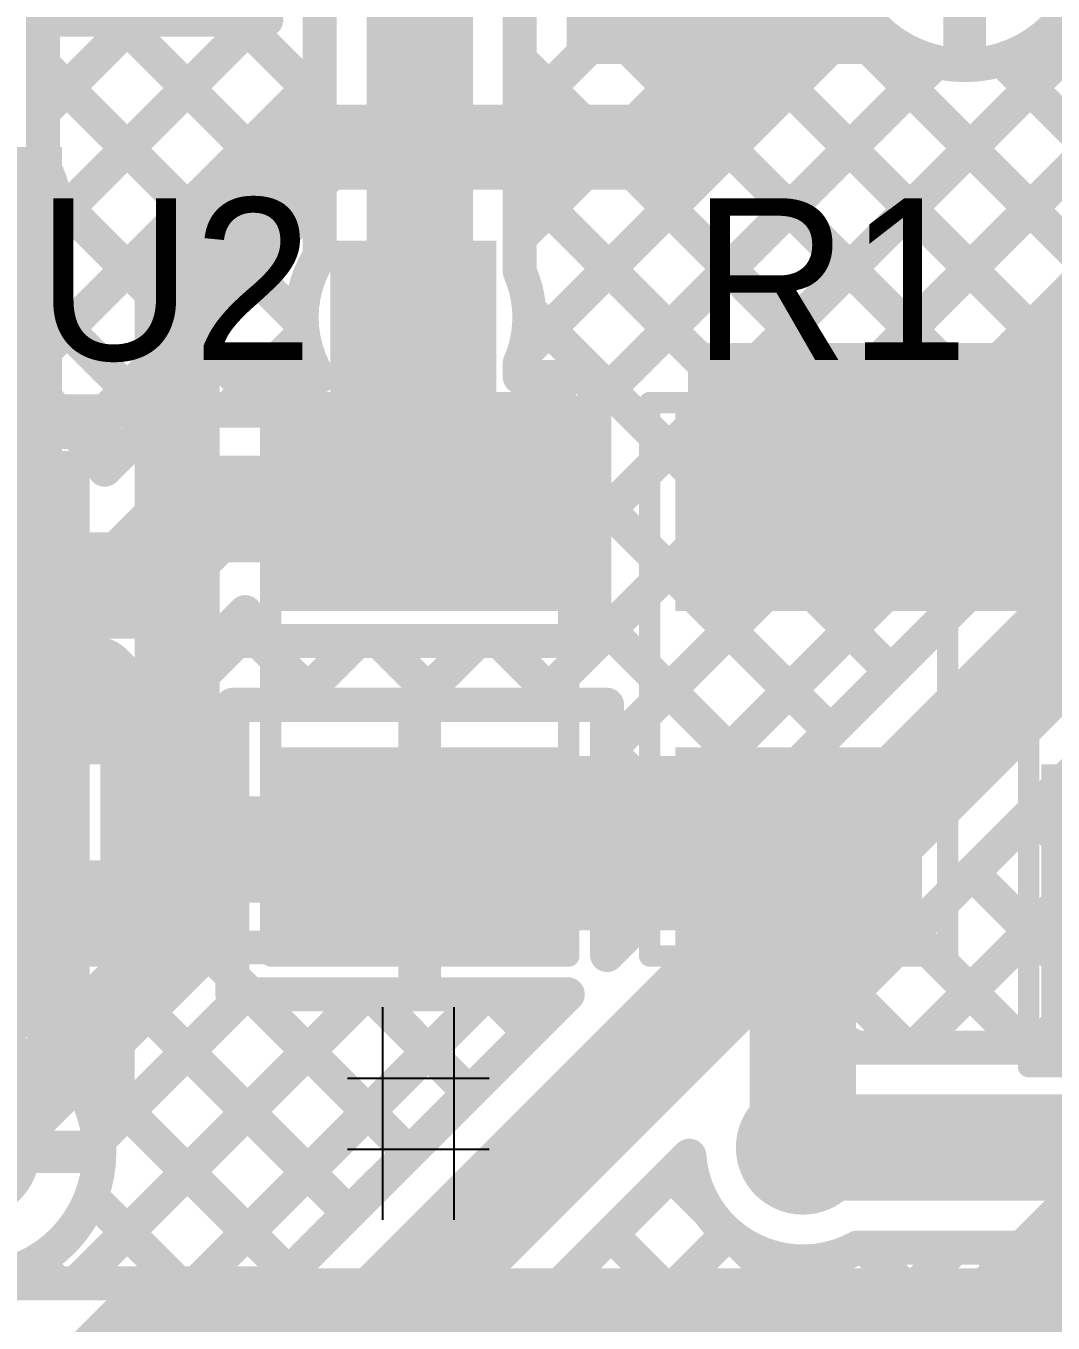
# Model space of a CAD drawing. Header units: millimetres. Extents: x 9.08 to 12.48, y 2.73 to 6.
# Drawn here: x 11.4455 to 11.6868, y 3.2738 to 3.5785 of the extents above; entities that cross this region are included whole.
import ezdxf

# ---------------------------------------------------------------- set-up
doc = ezdxf.new("R2010")
doc.units = ezdxf.units.MM
doc.header["$MEASUREMENT"] = 0
for name, color, linetype in [('BottomLayer', 5, 'Continuous'), ('BottomOverlay', 54, 'Continuous'), ('BottomPaste', 16, 'Continuous'), ('BottomSolder', 6, 'Continuous'), ('MultiLayer', 9, 'Continuous'), ('TopLayer', 1, 'Continuous'), ('TopOverlay', 2, 'Continuous'), ('TopPaste', 8, 'Continuous'), ('TopSolder', 216, 'Continuous'), ('ViaHoleLayer', 16, 'Continuous')]:
    doc.layers.add(name, color=color, linetype=linetype)

# ---------------------------------------------------------------- blocks, each defined once
blk = doc.blocks.new('SOT23_5_44')
at = {"layer": 'TopLayer'}
for points in [[(-0.07323, 0.0252), (-0.02913, 0.0252), (-0.07323, 0.04961), (-0.02913, 0.04961)], [(0.02913, 0.0252), (0.07323, 0.0252), (0.02913, 0.04961), (0.07323, 0.04961)], [(-0.07323, -0.0122), (-0.02913, -0.0122), (-0.07323, 0.0122), (-0.02913, 0.0122)], [(-0.07323, -0.04961), (-0.02913, -0.04961), (-0.07323, -0.0252), (-0.02913, -0.0252)], [(0.02913, -0.04961), (0.07323, -0.04961), (0.02913, -0.0252), (0.07323, -0.0252)]]:
    blk.add_solid(points, dxfattribs=at)
at = {"layer": 'TopOverlay'}
for points, const_width in [([(-0.04976, 0.063, 1), (-0.05824, 0.063, 1)], 0.01), ([(-0.06074, 0.063, 1), (-0.05574, 0.063, 1)], 0.005), ([(-0.05226, 0.063, 1), (-0.04726, 0.063, 1)], 0.005), ([(-0.02997, 0.063, 1), (-0.02603, 0.063, 1)], 0.00394), ([(0.02103, 0.063, 1), (0.02497, 0.063, 1)], 0.00394), ([(-0.02997, -0.063, 1), (-0.02603, -0.063, 1)], 0.00394), ([(0.02103, -0.063, 1), (0.02497, -0.063, 1)], 0.00394)]:
    blk.add_lwpolyline(points, format="xyb", close=True, dxfattribs=dict(at, const_width=const_width))
at = {"layer": 'TopOverlay', "const_width": 0.00787}
for points in [[(-0.028, 0.063), (0.023, 0.063)], [(-0.028, -0.063), (0.023, -0.063)]]:
    blk.add_lwpolyline(points, dxfattribs=at)
at = {"layer": 'TopPaste'}
for points in [[(-0.07323, 0.0252), (-0.02913, 0.0252), (-0.07323, 0.04961), (-0.02913, 0.04961)], [(0.02913, 0.0252), (0.07323, 0.0252), (0.02913, 0.04961), (0.07323, 0.04961)], [(-0.07323, -0.0122), (-0.02913, -0.0122), (-0.07323, 0.0122), (-0.02913, 0.0122)], [(-0.07323, -0.04961), (-0.02913, -0.04961), (-0.07323, -0.0252), (-0.02913, -0.0252)], [(0.02913, -0.04961), (0.07323, -0.04961), (0.02913, -0.0252), (0.07323, -0.0252)]]:
    blk.add_solid(points, dxfattribs=at)
at = {"layer": 'TopSolder'}
for points in [[(-0.07723, 0.0212), (-0.02513, 0.0212), (-0.07723, 0.05361), (-0.02513, 0.05361)], [(0.02513, 0.0212), (0.07723, 0.0212), (0.02513, 0.05361), (0.07723, 0.05361)], [(-0.07723, -0.0162), (-0.02513, -0.0162), (-0.07723, 0.0162), (-0.02513, 0.0162)], [(-0.07723, -0.05361), (-0.02513, -0.05361), (-0.07723, -0.0212), (-0.02513, -0.0212)], [(0.02513, -0.05361), (0.07723, -0.05361), (0.02513, -0.0212), (0.07723, -0.0212)]]:
    blk.add_solid(points, dxfattribs=at)
blk = doc.blocks.new('SOT23_5_61')
at = {"layer": 'TopLayer'}
for points in [[(-0.07323, 0.0252), (-0.02913, 0.0252), (-0.07323, 0.04961), (-0.02913, 0.04961)], [(0.02913, 0.0252), (0.07323, 0.0252), (0.02913, 0.04961), (0.07323, 0.04961)], [(-0.07323, -0.0122), (-0.02913, -0.0122), (-0.07323, 0.0122), (-0.02913, 0.0122)], [(-0.07323, -0.04961), (-0.02913, -0.04961), (-0.07323, -0.0252), (-0.02913, -0.0252)], [(0.02913, -0.04961), (0.07323, -0.04961), (0.02913, -0.0252), (0.07323, -0.0252)]]:
    blk.add_solid(points, dxfattribs=at)
at = {"layer": 'TopOverlay'}
for points, const_width in [([(-0.04976, 0.063, 1), (-0.05824, 0.063, 1)], 0.01), ([(-0.06074, 0.063, 1), (-0.05574, 0.063, 1)], 0.005), ([(-0.05226, 0.063, 1), (-0.04726, 0.063, 1)], 0.005), ([(-0.02997, 0.063, 1), (-0.02603, 0.063, 1)], 0.00394), ([(0.02103, 0.063, 1), (0.02497, 0.063, 1)], 0.00394), ([(-0.02997, -0.063, 1), (-0.02603, -0.063, 1)], 0.00394), ([(0.02103, -0.063, 1), (0.02497, -0.063, 1)], 0.00394)]:
    blk.add_lwpolyline(points, format="xyb", close=True, dxfattribs=dict(at, const_width=const_width))
at = {"layer": 'TopOverlay', "const_width": 0.00787}
for points in [[(-0.028, 0.063), (0.023, 0.063)], [(-0.028, -0.063), (0.023, -0.063)]]:
    blk.add_lwpolyline(points, dxfattribs=at)
at = {"layer": 'TopPaste'}
for points in [[(-0.07323, 0.0252), (-0.02913, 0.0252), (-0.07323, 0.04961), (-0.02913, 0.04961)], [(0.02913, 0.0252), (0.07323, 0.0252), (0.02913, 0.04961), (0.07323, 0.04961)], [(-0.07323, -0.0122), (-0.02913, -0.0122), (-0.07323, 0.0122), (-0.02913, 0.0122)], [(-0.07323, -0.04961), (-0.02913, -0.04961), (-0.07323, -0.0252), (-0.02913, -0.0252)], [(0.02913, -0.04961), (0.07323, -0.04961), (0.02913, -0.0252), (0.07323, -0.0252)]]:
    blk.add_solid(points, dxfattribs=at)
at = {"layer": 'TopSolder'}
for points in [[(-0.07723, 0.0212), (-0.02513, 0.0212), (-0.07723, 0.05361), (-0.02513, 0.05361)], [(0.02513, 0.0212), (0.07723, 0.0212), (0.02513, 0.05361), (0.07723, 0.05361)], [(-0.07723, -0.0162), (-0.02513, -0.0162), (-0.07723, 0.0162), (-0.02513, 0.0162)], [(-0.07723, -0.05361), (-0.02513, -0.05361), (-0.07723, -0.0212), (-0.02513, -0.0212)], [(0.02513, -0.05361), (0.07723, -0.05361), (0.02513, -0.0212), (0.07723, -0.0212)]]:
    blk.add_solid(points, dxfattribs=at)
blk = doc.blocks.new('C__1206_62')
at = {"layer": 'TopLayer'}
for points in [[(-0.08, -0.035), (-0.02, -0.035), (-0.08, 0.035), (-0.02, 0.035)], [(0.02, -0.035), (0.08, -0.035), (0.02, 0.035), (0.08, 0.035)]]:
    blk.add_solid(points, dxfattribs=at)
at = {"layer": 'TopOverlay', "const_width": 0.005}
for points in [[(-0.087, 0.042), (0.087, 0.042)], [(-0.087, 0.042), (-0.087, -0.042)], [(0.087, 0.042), (0.087, -0.042)], [(-0.087, -0.042), (0.087, -0.042)]]:
    blk.add_lwpolyline(points, dxfattribs=at)
at = {"layer": 'TopOverlay', "const_width": 0.0025}
for points in [[(-0.08825, 0.042, 1), (-0.08575, 0.042, 1)], [(-0.08825, 0.042, 1), (-0.08575, 0.042, 1)], [(0.08575, 0.042, 1), (0.08825, 0.042, 1)], [(0.08575, 0.042, 1), (0.08825, 0.042, 1)], [(-0.08825, -0.042, 1), (-0.08575, -0.042, 1)], [(-0.08825, -0.042, 1), (-0.08575, -0.042, 1)], [(0.08575, -0.042, 1), (0.08825, -0.042, 1)], [(0.08575, -0.042, 1), (0.08825, -0.042, 1)]]:
    blk.add_lwpolyline(points, format="xyb", close=True, dxfattribs=at)
at = {"layer": 'TopPaste'}
for points in [[(-0.08, -0.035), (-0.02, -0.035), (-0.08, 0.035), (-0.02, 0.035)], [(0.02, -0.035), (0.08, -0.035), (0.02, 0.035), (0.08, 0.035)]]:
    blk.add_solid(points, dxfattribs=at)
at = {"layer": 'TopSolder'}
for points in [[(-0.084, -0.039), (-0.016, -0.039), (-0.084, 0.039), (-0.016, 0.039)], [(0.016, -0.039), (0.084, -0.039), (0.016, 0.039), (0.084, 0.039)]]:
    blk.add_solid(points, dxfattribs=at)
blk = doc.blocks.new('RES0805_B_83')
at = {"layer": 'BottomLayer'}
for points in [[(-0.06, -0.025), (-0.02, -0.025), (-0.06, 0.025), (-0.02, 0.025)], [(0.02, -0.025), (0.06, -0.025), (0.02, 0.025), (0.06, 0.025)]]:
    blk.add_solid(points, dxfattribs=at)
at = {"layer": 'BottomOverlay', "const_width": 0.005}
for points in [[(-0.065, -0.035), (-0.065, 0.035)], [(-0.065, 0.035), (0.065, 0.035)], [(0.065, -0.035), (0.065, 0.035)], [(-0.065, -0.035), (0.065, -0.035)]]:
    blk.add_lwpolyline(points, dxfattribs=at)
at = {"layer": 'BottomOverlay', "const_width": 0.0025}
for points in [[(-0.06625, 0.035, 1), (-0.06375, 0.035, 1)], [(-0.06625, 0.035, 1), (-0.06375, 0.035, 1)], [(0.06375, 0.035, 1), (0.06625, 0.035, 1)], [(0.06375, 0.035, 1), (0.06625, 0.035, 1)], [(-0.06625, -0.035, 1), (-0.06375, -0.035, 1)], [(-0.06625, -0.035, 1), (-0.06375, -0.035, 1)], [(0.06375, -0.035, 1), (0.06625, -0.035, 1)], [(0.06375, -0.035, 1), (0.06625, -0.035, 1)]]:
    blk.add_lwpolyline(points, format="xyb", close=True, dxfattribs=at)
at = {"layer": 'BottomPaste'}
for points in [[(-0.06, -0.025), (-0.02, -0.025), (-0.06, 0.025), (-0.02, 0.025)], [(0.02, -0.025), (0.06, -0.025), (0.02, 0.025), (0.06, 0.025)]]:
    blk.add_solid(points, dxfattribs=at)
at = {"layer": 'BottomSolder'}
for points in [[(-0.064, -0.029), (-0.016, -0.029), (-0.064, 0.029), (-0.016, 0.029)], [(0.016, -0.029), (0.064, -0.029), (0.016, 0.029), (0.064, 0.029)]]:
    blk.add_solid(points, dxfattribs=at)
blk = doc.blocks.new('RES0805_B_84')
at = {"layer": 'BottomLayer'}
for points in [[(-0.06, -0.025), (-0.02, -0.025), (-0.06, 0.025), (-0.02, 0.025)], [(0.02, -0.025), (0.06, -0.025), (0.02, 0.025), (0.06, 0.025)]]:
    blk.add_solid(points, dxfattribs=at)
at = {"layer": 'BottomOverlay', "const_width": 0.005}
for points in [[(-0.065, -0.035), (-0.065, 0.035)], [(-0.065, 0.035), (0.065, 0.035)], [(0.065, -0.035), (0.065, 0.035)], [(-0.065, -0.035), (0.065, -0.035)]]:
    blk.add_lwpolyline(points, dxfattribs=at)
at = {"layer": 'BottomOverlay', "const_width": 0.0025}
for points in [[(-0.06625, 0.035, 1), (-0.06375, 0.035, 1)], [(-0.06625, 0.035, 1), (-0.06375, 0.035, 1)], [(0.06375, 0.035, 1), (0.06625, 0.035, 1)], [(0.06375, 0.035, 1), (0.06625, 0.035, 1)], [(-0.06625, -0.035, 1), (-0.06375, -0.035, 1)], [(-0.06625, -0.035, 1), (-0.06375, -0.035, 1)], [(0.06375, -0.035, 1), (0.06625, -0.035, 1)], [(0.06375, -0.035, 1), (0.06625, -0.035, 1)]]:
    blk.add_lwpolyline(points, format="xyb", close=True, dxfattribs=at)
at = {"layer": 'BottomPaste'}
for points in [[(-0.06, -0.025), (-0.02, -0.025), (-0.06, 0.025), (-0.02, 0.025)], [(0.02, -0.025), (0.06, -0.025), (0.02, 0.025), (0.06, 0.025)]]:
    blk.add_solid(points, dxfattribs=at)
at = {"layer": 'BottomSolder'}
for points in [[(-0.064, -0.029), (-0.016, -0.029), (-0.064, 0.029), (-0.016, 0.029)], [(0.016, -0.029), (0.064, -0.029), (0.016, 0.029), (0.064, 0.029)]]:
    blk.add_solid(points, dxfattribs=at)
blk = doc.blocks.new('RES0805_85')
at = {"layer": 'TopLayer'}
for points in [[(-0.06, -0.025), (-0.02, -0.025), (-0.06, 0.025), (-0.02, 0.025)], [(0.02, -0.025), (0.06, -0.025), (0.02, 0.025), (0.06, 0.025)]]:
    blk.add_solid(points, dxfattribs=at)
at = {"layer": 'TopOverlay', "const_width": 0.005}
for points in [[(0.065, 0.035), (-0.065, 0.035)], [(-0.065, -0.035), (-0.065, 0.035)], [(0.065, -0.035), (0.065, 0.035)], [(0.065, -0.035), (-0.065, -0.035)]]:
    blk.add_lwpolyline(points, dxfattribs=at)
at = {"layer": 'TopOverlay', "const_width": 0.0025}
for points in [[(-0.06625, 0.035, 1), (-0.06375, 0.035, 1)], [(-0.06625, 0.035, 1), (-0.06375, 0.035, 1)], [(0.06375, 0.035, 1), (0.06625, 0.035, 1)], [(0.06375, 0.035, 1), (0.06625, 0.035, 1)], [(-0.06625, -0.035, 1), (-0.06375, -0.035, 1)], [(-0.06625, -0.035, 1), (-0.06375, -0.035, 1)], [(0.06375, -0.035, 1), (0.06625, -0.035, 1)], [(0.06375, -0.035, 1), (0.06625, -0.035, 1)]]:
    blk.add_lwpolyline(points, format="xyb", close=True, dxfattribs=at)
at = {"layer": 'TopPaste'}
for points in [[(-0.06, -0.025), (-0.02, -0.025), (-0.06, 0.025), (-0.02, 0.025)], [(0.02, -0.025), (0.06, -0.025), (0.02, 0.025), (0.06, 0.025)]]:
    blk.add_solid(points, dxfattribs=at)
at = {"layer": 'TopSolder'}
for points in [[(-0.064, -0.029), (-0.016, -0.029), (-0.064, 0.029), (-0.016, 0.029)], [(0.016, -0.029), (0.064, -0.029), (0.016, 0.029), (0.064, 0.029)]]:
    blk.add_solid(points, dxfattribs=at)
blk = doc.blocks.new('C__0805_B_100')
at = {"layer": 'BottomLayer'}
for points in [[(-0.06, -0.03), (-0.02, -0.03), (-0.06, 0.03), (-0.02, 0.03)], [(0.02, -0.03), (0.06, -0.03), (0.02, 0.03), (0.06, 0.03)]]:
    blk.add_solid(points, dxfattribs=at)
at = {"layer": 'BottomOverlay', "const_width": 0.005}
for points in [[(0.065, 0.035), (-0.065, 0.035)], [(-0.065, -0.035), (-0.065, 0.035)], [(0.065, -0.035), (0.065, 0.035)], [(0.065, -0.035), (-0.065, -0.035)]]:
    blk.add_lwpolyline(points, dxfattribs=at)
at = {"layer": 'BottomOverlay', "const_width": 0.0025}
for points in [[(-0.06625, 0.035, 1), (-0.06375, 0.035, 1)], [(-0.06625, 0.035, 1), (-0.06375, 0.035, 1)], [(0.06375, 0.035, 1), (0.06625, 0.035, 1)], [(0.06375, 0.035, 1), (0.06625, 0.035, 1)], [(-0.06625, -0.035, 1), (-0.06375, -0.035, 1)], [(-0.06625, -0.035, 1), (-0.06375, -0.035, 1)], [(0.06375, -0.035, 1), (0.06625, -0.035, 1)], [(0.06375, -0.035, 1), (0.06625, -0.035, 1)]]:
    blk.add_lwpolyline(points, format="xyb", close=True, dxfattribs=at)
at = {"layer": 'BottomPaste'}
for points in [[(-0.06, -0.03), (-0.02, -0.03), (-0.06, 0.03), (-0.02, 0.03)], [(0.02, -0.03), (0.06, -0.03), (0.02, 0.03), (0.06, 0.03)]]:
    blk.add_solid(points, dxfattribs=at)
at = {"layer": 'BottomSolder'}
for points in [[(-0.064, -0.034), (-0.016, -0.034), (-0.064, 0.034), (-0.016, 0.034)], [(0.016, -0.034), (0.064, -0.034), (0.016, 0.034), (0.064, 0.034)]]:
    blk.add_solid(points, dxfattribs=at)
blk = doc.blocks.new('C__0805_101')
at = {"layer": 'TopLayer'}
for points in [[(-0.06, -0.03), (-0.02, -0.03), (-0.06, 0.03), (-0.02, 0.03)], [(0.02, -0.03), (0.06, -0.03), (0.02, 0.03), (0.06, 0.03)]]:
    blk.add_solid(points, dxfattribs=at)
at = {"layer": 'TopOverlay', "const_width": 0.005}
for points in [[(-0.065, -0.035), (-0.065, 0.035)], [(0.065, 0.035), (-0.065, 0.035)], [(0.065, -0.035), (0.065, 0.035)], [(0.065, -0.035), (-0.065, -0.035)]]:
    blk.add_lwpolyline(points, dxfattribs=at)
at = {"layer": 'TopOverlay', "const_width": 0.0025}
for points in [[(-0.06625, 0.035, 1), (-0.06375, 0.035, 1)], [(-0.06625, 0.035, 1), (-0.06375, 0.035, 1)], [(0.06375, 0.035, 1), (0.06625, 0.035, 1)], [(0.06375, 0.035, 1), (0.06625, 0.035, 1)], [(-0.06625, -0.035, 1), (-0.06375, -0.035, 1)], [(-0.06625, -0.035, 1), (-0.06375, -0.035, 1)], [(0.06375, -0.035, 1), (0.06625, -0.035, 1)], [(0.06375, -0.035, 1), (0.06625, -0.035, 1)]]:
    blk.add_lwpolyline(points, format="xyb", close=True, dxfattribs=at)
at = {"layer": 'TopPaste'}
for points in [[(-0.06, -0.03), (-0.02, -0.03), (-0.06, 0.03), (-0.02, 0.03)], [(0.02, -0.03), (0.06, -0.03), (0.02, 0.03), (0.06, 0.03)]]:
    blk.add_solid(points, dxfattribs=at)
at = {"layer": 'TopSolder'}
for points in [[(-0.064, -0.034), (-0.016, -0.034), (-0.064, 0.034), (-0.016, 0.034)], [(0.016, -0.034), (0.064, -0.034), (0.016, 0.034), (0.064, 0.034)]]:
    blk.add_solid(points, dxfattribs=at)

msp = doc.modelspace()

# ---------------------------------------------------------------- linework, layer by layer
at = {"layer": 'BottomLayer'}
for points, const_width in [([(11.4495, 3.54578), (11.4495, 3.858)], 0.008), ([(11.538, 3.51), (11.538, 3.766)], 0.025), ([(11.5615, 3.52073), (11.5615, 3.75627)], 0.008), ([(11.5145, 3.52446), (11.5145, 3.75254)], 0.008), ([(11.5615, 3.55705), (11.7125, 3.70805)], 0.008), ([(11.5615, 3.65544), (11.7125, 3.50444)], 0.008), ([(11.4495, 3.62602), (11.5145, 3.56102)], 0.008), ([(11.5615, 3.62715), (11.70521, 3.48344)], 0.008), ([(11.4495, 3.55819), (11.5145, 3.62319)], 0.008), ([(11.5615, 3.52877), (11.63666, 3.60393)], 0.008), ([(11.4495, 3.59774), (11.5145, 3.53274)], 0.008), ([(11.5615, 3.59887), (11.69107, 3.4693)], 0.008), ([(11.666, 3.57325), (11.666, 3.599)], 0.01), ([(11.45275, 3.53315), (11.5145, 3.5949)], 0.008), ([(11.579, 3.46141), (11.7125, 3.59491)], 0.008), ([(11.56228, 3.50126), (11.64219, 3.58117)], 0.008), ([(11.5615, 3.57059), (11.67693, 3.45516)], 0.008), ([(11.579, 3.4897), (11.65932, 3.57001)], 0.008), ([(11.67468, 3.57055), (11.7125, 3.53272)], 0.008), ([(11.4495, 3.56945), (11.51029, 3.50867)], 0.008), ([(11.44456, 3.49668), (11.5145, 3.56662)], 0.008), ([(11.56487, 3.419), (11.7125, 3.56663)], 0.008), ([(11.5615, 3.5423), (11.66278, 3.44102)], 0.008), ([(11.45218, 3.53849), (11.497, 3.49367)], 0.008), ([(11.45917, 3.483), (11.5145, 3.53833)], 0.008), ([(11.582, 3.40784), (11.7125, 3.53834)], 0.008), ([(11.537, 3.51), (11.538, 3.51)], 0.025), ([(11.538, 3.465), (11.538, 3.51)], 0.025), ([(11.4, 3.508), (11.433, 3.475)], 0.025), ([(11.44653, 3.51585), (11.47675, 3.48563)], 0.008), ([(11.56369, 3.51183), (11.64864, 3.42688)], 0.008), ([(11.582, 3.37956), (11.7125, 3.51006)], 0.008), ([(11.43381, 3.50742), (11.4496, 3.49163)], 0.008), ([(11.50045, 3.496), (11.51054, 3.50609)], 0.008), ([(11.5615, 3.496), (11.5615, 3.49927)], 0.008), ([(11.497, 3.496), (11.51421, 3.496)], 0.008), ([(11.497, 3.4885), (11.497, 3.496)], 0.008), ([(11.497, 3.49255), (11.50045, 3.496)], 0.008), ([(11.5615, 3.496), (11.579, 3.496)], 0.008), ([(11.579, 3.434), (11.579, 3.496)], 0.008), ([(11.49295, 3.4885), (11.497, 3.49255)], 0.008), ([(11.582, 3.36023), (11.7125, 3.49073)], 0.008), ([(11.488, 3.4885), (11.497, 3.4885)], 0.008), ([(11.5146, 3.2596), (11.736, 3.481)], 0.025), ([(11.433, 3.447), (11.433, 3.475)], 0.025), ([(11.4551, 3.483), (11.464, 3.483)], 0.008), ([(11.464, 3.47423), (11.464, 3.483)], 0.008), ([(11.464, 3.47423), (11.47137, 3.4816)], 0.008), ([(11.47, 3.447), (11.488, 3.465)], 0.025), ([(11.488, 3.465), (11.538, 3.465)], 0.025), ([(11.65408, 3.3385), (11.786, 3.47042)], 0.008), ([(11.579, 3.46823), (11.6345, 3.41273)], 0.008), ([(11.62991, 3.34168), (11.7526, 3.46437)], 0.008), ([(11.433, 3.447), (11.47, 3.447)], 0.025), ([(11.68236, 3.3385), (11.786, 3.44214)], 0.008), ([(11.48663, 3.4304), (11.497, 3.44077)], 0.008), ([(11.497, 3.434), (11.497, 3.44077)], 0.008), ([(11.579, 3.43995), (11.62036, 3.39859)], 0.008), ([(11.467, 3.40598), (11.497, 3.43598)], 0.008), ([(11.497, 3.4371), (11.5001, 3.434)], 0.008), ([(11.497, 3.434), (11.579, 3.434)], 0.008), ([(11.5001, 3.434), (11.5151, 3.419)], 0.008), ([(11.5083, 3.419), (11.5233, 3.434)], 0.008), ([(11.52838, 3.434), (11.54338, 3.419)], 0.008), ([(11.53659, 3.419), (11.55159, 3.434)], 0.008), ([(11.55667, 3.434), (11.57167, 3.419)], 0.008), ([(11.464, 3.411), (11.464, 3.4235)], 0.008), ([(11.464, 3.4235), (11.47, 3.4235)], 0.008), ([(11.48005, 3.42576), (11.494, 3.41181)], 0.008), ([(11.494, 3.419), (11.582, 3.419)], 0.008), ([(11.494, 3.351), (11.494, 3.419)], 0.008), ([(11.582, 3.36023), (11.582, 3.419)], 0.008), ([(11.538, 3.385), (11.538, 3.415)], 0.01), ([(11.464, 3.41353), (11.494, 3.38353)], 0.008), ([(11.399, 3.409), (11.467, 3.409)], 0.008), ([(11.402, 3.411), (11.464, 3.411)], 0.008), ([(11.467, 3.331), (11.467, 3.409)], 0.008), ([(11.582, 3.40867), (11.60622, 3.38445)], 0.008), ([(11.467, 3.3777), (11.494, 3.4047)], 0.008), ([(11.477, 3.37), (11.492, 3.385)], 0.025), ([(11.492, 3.385), (11.538, 3.385)], 0.025), ([(11.68188, 3.39364), (11.73702, 3.3385)], 0.008), ([(11.498, 3.385), (11.538, 3.385)], 0.01), ([(11.538, 3.385), (11.578, 3.385)], 0.01), ([(11.538, 3.355), (11.538, 3.385)], 0.01), ([(11.467, 3.38224), (11.494, 3.35524)], 0.008), ([(11.433, 3.315), (11.433, 3.37)], 0.025), ([(11.433, 3.37), (11.477, 3.37)], 0.025), ([(11.582, 3.38038), (11.59207, 3.37031)], 0.008), ([(11.66773, 3.3795), (11.70874, 3.3385)], 0.008), ([(11.467, 3.34941), (11.494, 3.37641)], 0.008), ([(11.433, 3.37), (11.463, 3.37)], 0.01), ([(11.65359, 3.36536), (11.68045, 3.3385)], 0.008), ([(11.467, 3.35396), (11.52136, 3.2996)], 0.008), ([(11.494, 3.35524), (11.49824, 3.351)], 0.008), ([(11.45725, 3.2831), (11.52516, 3.351)], 0.008), ([(11.46262, 3.31675), (11.49687, 3.351)], 0.008), ([(11.48554, 3.2831), (11.55344, 3.351)], 0.008), ([(11.494, 3.351), (11.57277, 3.351)], 0.008), ([(11.49824, 3.351), (11.53551, 3.31374)], 0.008), ([(11.50486, 3.2831), (11.57277, 3.351)], 0.008), ([(11.52653, 3.351), (11.54965, 3.32788)], 0.008), ([(11.55481, 3.351), (11.56379, 3.34202)], 0.008), ([(11.63945, 3.35122), (11.65217, 3.3385)], 0.008), ([(11.64078, 3.3385), (11.745, 3.3385)], 0.008), ([(11.45741, 3.331), (11.467, 3.331)], 0.008), ([(11.46168, 3.331), (11.50722, 3.28546)], 0.008), ([(11.63, 3.315), (11.745, 3.315)], 0.025), ([(11.433, 3.314), (11.45875, 3.314)], 0.01), ([(11.53382, 3.24558), (11.60132, 3.31309)], 0.008), ([(11.59702, 3.30879), (11.60594, 3.29987)], 0.008), ([(11.46085, 3.30354), (11.48129, 3.2831)], 0.008), ([(11.58288, 3.29465), (11.59953, 3.278)], 0.008), ([(11.59351, 3.27793), (11.61042, 3.29484)], 0.008), ([(11.61287, 3.29294), (11.62781, 3.278)], 0.008), ([(11.64078, 3.2915), (11.73527, 3.2915)], 0.008), ([(11.6426, 3.2915), (11.6561, 3.278)], 0.008), ([(11.65015, 3.278), (11.66365, 3.2915)], 0.008), ([(11.67088, 3.2915), (11.68438, 3.278)], 0.008), ([(11.67843, 3.278), (11.69193, 3.2915)], 0.008), ([(11.44787, 3.28824), (11.45301, 3.2831)], 0.008), ([(11.62186, 3.278), (11.63249, 3.28863)], 0.008), ([(11.2736, 3.2831), (11.50486, 3.2831)], 0.008), ([(11.56874, 3.28051), (11.5796, 3.26964)], 0.008), ([(11.595, 3.278), (11.74435, 3.278)], 0.008), ([(11.571, 3.26104), (11.58296, 3.273)], 0.008)]:
    msp.add_lwpolyline(points, dxfattribs=dict(at, const_width=const_width))
for points, const_width in [([(11.69575, 3.599, 1), (11.63625, 3.599, 1)], 0.008), ([(11.64019, 3.58117, 1), (11.64419, 3.58117, 1)], 0.004), ([(11.6635, 3.57325, 1), (11.6685, 3.57325, 1)], 0.005), ([(11.5595, 3.57059, 1), (11.5635, 3.57059, 1)], 0.004), ([(11.65732, 3.57001, 1), (11.66132, 3.57001, 1)], 0.004), ([(11.67268, 3.57055, 1), (11.67668, 3.57055, 1)], 0.004), ([(11.4475, 3.56945, 1), (11.4515, 3.56945, 1)], 0.004), ([(11.5125, 3.56662, 1), (11.5165, 3.56662, 1)], 0.004), ([(11.5125, 3.56102, 1), (11.5165, 3.56102, 1)], 0.004), ([(11.4475, 3.55819, 1), (11.4515, 3.55819, 1)], 0.004), ([(11.5595, 3.55705, 1), (11.5635, 3.55705, 1)], 0.004), ([(11.4475, 3.54578, 1), (11.4515, 3.54578, 1)], 0.004), ([(11.4475, 3.54578, 1), (11.4515, 3.54578, 1)], 0.004), ([(11.5595, 3.5423, 1), (11.5635, 3.5423, 1)], 0.004), ([(11.45018, 3.53849, 1), (11.45418, 3.53849, 1)], 0.004), ([(11.5125, 3.53833, 1), (11.5165, 3.53833, 1)], 0.004), ([(11.45075, 3.53315, 1), (11.45475, 3.53315, 1)], 0.004), ([(11.45075, 3.533, 1), (11.45475, 3.533, 1)], 0.004), ([(11.45075, 3.533, 1), (11.45475, 3.533, 1)], 0.004), ([(11.5125, 3.53274, 1), (11.5165, 3.53274, 1)], 0.004), ([(11.5595, 3.52877, 1), (11.5635, 3.52877, 1)], 0.004), ([(11.5125, 3.52446, 1), (11.5165, 3.52446, 1)], 0.004), ([(11.5125, 3.52446, 1), (11.5165, 3.52446, 1)], 0.004), ([(11.52913, 3.51, 1), (11.54487, 3.51, 1)], 0.01575), ([(11.53075, 3.51, 1), (11.54325, 3.51, 1)], 0.0125), ([(11.53175, 3.51, 1), (11.54425, 3.51, 1)], 0.0125), ([(11.53175, 3.51, 1), (11.54425, 3.51, 1)], 0.0125), ([(11.53175, 3.51, 1), (11.54425, 3.51, 1)], 0.0125), ([(11.5595, 3.52073, 1), (11.5635, 3.52073, 1)], 0.004), ([(11.5595, 3.52073, 1), (11.5635, 3.52073, 1)], 0.004), ([(11.44453, 3.51585, 1), (11.44853, 3.51585, 1)], 0.004), ([(11.56169, 3.51183, 1), (11.56569, 3.51183, 1)], 0.004), ([(11.56175, 3.51, 1), (11.56575, 3.51, 1)], 0.004), ([(11.56175, 3.51, 1), (11.56575, 3.51, 1)], 0.004), ([(11.50829, 3.50867, 1), (11.51229, 3.50867, 1)], 0.004), ([(11.50854, 3.50609, 1), (11.51254, 3.50609, 1)], 0.004), ([(11.56028, 3.50126, 1), (11.56428, 3.50126, 1)], 0.004), ([(11.44256, 3.49668, 1), (11.44656, 3.49668, 1)], 0.004), ([(11.5595, 3.49927, 1), (11.5635, 3.49927, 1)], 0.004), ([(11.5595, 3.49927, 1), (11.5635, 3.49927, 1)], 0.004), ([(11.495, 3.496, 1), (11.499, 3.496, 1)], 0.004), ([(11.495, 3.496, 1), (11.499, 3.496, 1)], 0.004), ([(11.495, 3.49367, 1), (11.499, 3.49367, 1)], 0.004), ([(11.49845, 3.496, 1), (11.50245, 3.496, 1)], 0.004), ([(11.49845, 3.496, 1), (11.50245, 3.496, 1)], 0.004), ([(11.51221, 3.496, 1), (11.51621, 3.496, 1)], 0.004), ([(11.51221, 3.496, 1), (11.51621, 3.496, 1)], 0.004), ([(11.5595, 3.496, 1), (11.5635, 3.496, 1)], 0.004), ([(11.5595, 3.496, 1), (11.5635, 3.496, 1)], 0.004), ([(11.577, 3.496, 1), (11.581, 3.496, 1)], 0.004), ([(11.577, 3.496, 1), (11.581, 3.496, 1)], 0.004), ([(11.4476, 3.49163, 1), (11.4516, 3.49163, 1)], 0.004), ([(11.4476, 3.49163, 1), (11.4516, 3.49163, 1)], 0.004), ([(11.44762, 3.49162, 1), (11.45162, 3.49162, 1)], 0.004), ([(11.495, 3.49255, 1), (11.499, 3.49255, 1)], 0.004), ([(11.495, 3.49255, 1), (11.499, 3.49255, 1)], 0.004), ([(11.486, 3.4885, 1), (11.49, 3.4885, 1)], 0.004), ([(11.486, 3.4885, 1), (11.49, 3.4885, 1)], 0.004), ([(11.486, 3.4885, 1), (11.49, 3.4885, 1)], 0.004), ([(11.49095, 3.4885, 1), (11.49495, 3.4885, 1)], 0.004), ([(11.495, 3.4885, 1), (11.499, 3.4885, 1)], 0.004), ([(11.495, 3.4885, 1), (11.499, 3.4885, 1)], 0.004), ([(11.577, 3.4897, 1), (11.581, 3.4897, 1)], 0.004), ([(11.47475, 3.48563, 1), (11.47875, 3.48563, 1)], 0.004), ([(11.42675, 3.475, 1), (11.43925, 3.475, 1)], 0.0125), ([(11.42675, 3.475, 1), (11.43925, 3.475, 1)], 0.0125), ([(11.4531, 3.483, 1), (11.4571, 3.483, 1)], 0.004), ([(11.4531, 3.483, 1), (11.4571, 3.483, 1)], 0.004), ([(11.4531, 3.483, 1), (11.4571, 3.483, 1)], 0.004), ([(11.45717, 3.483, 1), (11.46117, 3.483, 1)], 0.004), ([(11.462, 3.483, 1), (11.466, 3.483, 1)], 0.004), ([(11.462, 3.483, 1), (11.466, 3.483, 1)], 0.004), ([(11.46937, 3.4816, 1), (11.47337, 3.4816, 1)], 0.004), ([(11.46937, 3.4816, 1), (11.47337, 3.4816, 1)], 0.004), ([(11.46938, 3.48162, 1), (11.47338, 3.48162, 1)], 0.004), ([(11.462, 3.47423, 1), (11.466, 3.47423, 1)], 0.004), ([(11.462, 3.47423, 1), (11.466, 3.47423, 1)], 0.004), ([(11.48175, 3.465, 1), (11.49425, 3.465, 1)], 0.0125), ([(11.48175, 3.465, 1), (11.49425, 3.465, 1)], 0.0125), ([(11.53175, 3.465, 1), (11.54425, 3.465, 1)], 0.0125), ([(11.53175, 3.465, 1), (11.54425, 3.465, 1)], 0.0125), ([(11.577, 3.46823, 1), (11.581, 3.46823, 1)], 0.004), ([(11.577, 3.46141, 1), (11.581, 3.46141, 1)], 0.004), ([(11.42675, 3.447, 1), (11.43925, 3.447, 1)], 0.0125), ([(11.42675, 3.447, 1), (11.43925, 3.447, 1)], 0.0125), ([(11.46375, 3.447, 1), (11.47625, 3.447, 1)], 0.0125), ([(11.46375, 3.447, 1), (11.47625, 3.447, 1)], 0.0125), ([(11.67493, 3.45516, 1), (11.67893, 3.45516, 1)], 0.004), ([(11.495, 3.44077, 1), (11.499, 3.44077, 1)], 0.004), ([(11.495, 3.44077, 1), (11.499, 3.44077, 1)], 0.004), ([(11.577, 3.43995, 1), (11.581, 3.43995, 1)], 0.004), ([(11.66078, 3.44102, 1), (11.66478, 3.44102, 1)], 0.004), ([(11.495, 3.4371, 1), (11.499, 3.4371, 1)], 0.004), ([(11.495, 3.43598, 1), (11.499, 3.43598, 1)], 0.004), ([(11.495, 3.434, 1), (11.499, 3.434, 1)], 0.004), ([(11.495, 3.434, 1), (11.499, 3.434, 1)], 0.004), ([(11.4981, 3.434, 1), (11.5021, 3.434, 1)], 0.004), ([(11.4981, 3.434, 1), (11.5021, 3.434, 1)], 0.004), ([(11.5213, 3.434, 1), (11.5253, 3.434, 1)], 0.004), ([(11.52638, 3.434, 1), (11.53038, 3.434, 1)], 0.004), ([(11.54959, 3.434, 1), (11.55359, 3.434, 1)], 0.004), ([(11.55467, 3.434, 1), (11.55867, 3.434, 1)], 0.004), ([(11.577, 3.434, 1), (11.581, 3.434, 1)], 0.004), ([(11.577, 3.434, 1), (11.581, 3.434, 1)], 0.004), ([(11.48462, 3.43038, 1), (11.48862, 3.43038, 1)], 0.004), ([(11.48463, 3.4304, 1), (11.48863, 3.4304, 1)], 0.004), ([(11.48463, 3.4304, 1), (11.48863, 3.4304, 1)], 0.004), ([(11.64664, 3.42688, 1), (11.65064, 3.42688, 1)], 0.004), ([(11.462, 3.4235, 1), (11.466, 3.4235, 1)], 0.004), ([(11.462, 3.4235, 1), (11.466, 3.4235, 1)], 0.004), ([(11.468, 3.4235, 1), (11.472, 3.4235, 1)], 0.004), ([(11.468, 3.4235, 1), (11.472, 3.4235, 1)], 0.004), ([(11.468, 3.4235, 1), (11.472, 3.4235, 1)], 0.004), ([(11.47805, 3.42576, 1), (11.48205, 3.42576, 1)], 0.004), ([(11.492, 3.419, 1), (11.496, 3.419, 1)], 0.004), ([(11.492, 3.419, 1), (11.496, 3.419, 1)], 0.004), ([(11.5063, 3.419, 1), (11.5103, 3.419, 1)], 0.004), ([(11.5131, 3.419, 1), (11.5171, 3.419, 1)], 0.004), ([(11.53459, 3.419, 1), (11.53859, 3.419, 1)], 0.004), ([(11.54138, 3.419, 1), (11.54538, 3.419, 1)], 0.004), ([(11.56287, 3.419, 1), (11.56687, 3.419, 1)], 0.004), ([(11.56967, 3.419, 1), (11.57367, 3.419, 1)], 0.004), ([(11.58, 3.419, 1), (11.584, 3.419, 1)], 0.004), ([(11.58, 3.419, 1), (11.584, 3.419, 1)], 0.004), ([(11.5355, 3.415, 1), (11.5405, 3.415, 1)], 0.005), ([(11.462, 3.41353, 1), (11.466, 3.41353, 1)], 0.004), ([(11.492, 3.41181, 1), (11.496, 3.41181, 1)], 0.004), ([(11.6325, 3.41273, 1), (11.6365, 3.41273, 1)], 0.004), ([(11.462, 3.411, 1), (11.466, 3.411, 1)], 0.004), ([(11.462, 3.411, 1), (11.466, 3.411, 1)], 0.004), ([(11.465, 3.409, 1), (11.469, 3.409, 1)], 0.004), ([(11.465, 3.409, 1), (11.469, 3.409, 1)], 0.004), ([(11.58, 3.40867, 1), (11.584, 3.40867, 1)], 0.004), ([(11.465, 3.40598, 1), (11.469, 3.40598, 1)], 0.004), ([(11.58, 3.40784, 1), (11.584, 3.40784, 1)], 0.004), ([(11.492, 3.4047, 1), (11.496, 3.4047, 1)], 0.004), ([(11.61836, 3.39859, 1), (11.62236, 3.39859, 1)], 0.004), ([(11.48575, 3.385, 1), (11.49825, 3.385, 1)], 0.0125), ([(11.48575, 3.385, 1), (11.49825, 3.385, 1)], 0.0125), ([(11.53175, 3.385, 1), (11.54425, 3.385, 1)], 0.0125), ([(11.67988, 3.39364, 1), (11.68388, 3.39364, 1)], 0.004), ([(11.4955, 3.385, 1), (11.5005, 3.385, 1)], 0.005), ([(11.5355, 3.385, 1), (11.5405, 3.385, 1)], 0.005), ([(11.5355, 3.385, 1), (11.5405, 3.385, 1)], 0.005), ([(11.5355, 3.385, 1), (11.5405, 3.385, 1)], 0.005), ([(11.5355, 3.385, 1), (11.5405, 3.385, 1)], 0.005), ([(11.5755, 3.385, 1), (11.5805, 3.385, 1)], 0.005), ([(11.60422, 3.38445, 1), (11.60822, 3.38445, 1)], 0.004), ([(11.465, 3.38224, 1), (11.469, 3.38224, 1)], 0.004), ([(11.492, 3.38353, 1), (11.496, 3.38353, 1)], 0.004), ([(11.42675, 3.37, 1), (11.43925, 3.37, 1)], 0.0125), ([(11.42675, 3.37, 1), (11.43925, 3.37, 1)], 0.0125), ([(11.47075, 3.37, 1), (11.48325, 3.37, 1)], 0.0125), ([(11.47075, 3.37, 1), (11.48325, 3.37, 1)], 0.0125), ([(11.58, 3.38038, 1), (11.584, 3.38038, 1)], 0.004), ([(11.58, 3.37956, 1), (11.584, 3.37956, 1)], 0.004), ([(11.66573, 3.3795, 1), (11.66973, 3.3795, 1)], 0.004), ([(11.465, 3.3777, 1), (11.469, 3.3777, 1)], 0.004), ([(11.492, 3.37641, 1), (11.496, 3.37641, 1)], 0.004), ([(11.4605, 3.37, 1), (11.4655, 3.37, 1)], 0.005), ([(11.59007, 3.37031, 1), (11.59407, 3.37031, 1)], 0.004), ([(11.65159, 3.36536, 1), (11.65559, 3.36536, 1)], 0.004), ([(11.58, 3.36023, 1), (11.584, 3.36023, 1)], 0.004), ([(11.58, 3.36023, 1), (11.584, 3.36023, 1)], 0.004), ([(11.465, 3.35396, 1), (11.469, 3.35396, 1)], 0.004), ([(11.492, 3.35524, 1), (11.496, 3.35524, 1)], 0.004), ([(11.492, 3.35524, 1), (11.496, 3.35524, 1)], 0.004), ([(11.5355, 3.355, 1), (11.5405, 3.355, 1)], 0.005), ([(11.492, 3.351, 1), (11.496, 3.351, 1)], 0.004), ([(11.492, 3.351, 1), (11.496, 3.351, 1)], 0.004), ([(11.49487, 3.351, 1), (11.49887, 3.351, 1)], 0.004), ([(11.49624, 3.351, 1), (11.50024, 3.351, 1)], 0.004), ([(11.49624, 3.351, 1), (11.50024, 3.351, 1)], 0.004), ([(11.52316, 3.351, 1), (11.52716, 3.351, 1)], 0.004), ([(11.52453, 3.351, 1), (11.52853, 3.351, 1)], 0.004), ([(11.55144, 3.351, 1), (11.55544, 3.351, 1)], 0.004), ([(11.55281, 3.351, 1), (11.55681, 3.351, 1)], 0.004), ([(11.57077, 3.351, 1), (11.57477, 3.351, 1)], 0.004), ([(11.57077, 3.351, 1), (11.57477, 3.351, 1)], 0.004), ([(11.63745, 3.35122, 1), (11.64145, 3.35122, 1)], 0.004), ([(11.465, 3.34941, 1), (11.469, 3.34941, 1)], 0.004), ([(11.56179, 3.34202, 1), (11.56579, 3.34202, 1)], 0.004), ([(11.62791, 3.34168, 1), (11.63191, 3.34168, 1)], 0.004), ([(11.62791, 3.34168, 1), (11.63191, 3.34168, 1)], 0.004), ([(11.63878, 3.3385, 1), (11.64278, 3.3385, 1)], 0.004), ([(11.63878, 3.3385, 1), (11.64278, 3.3385, 1)], 0.004), ([(11.65017, 3.3385, 1), (11.65417, 3.3385, 1)], 0.004), ([(11.65208, 3.3385, 1), (11.65608, 3.3385, 1)], 0.004), ([(11.67845, 3.3385, 1), (11.68245, 3.3385, 1)], 0.004), ([(11.68036, 3.3385, 1), (11.68436, 3.3385, 1)], 0.004), ([(11.45541, 3.331, 1), (11.45941, 3.331, 1)], 0.004), ([(11.45541, 3.331, 1), (11.45941, 3.331, 1)], 0.004), ([(11.45968, 3.331, 1), (11.46368, 3.331, 1)], 0.004), ([(11.465, 3.331, 1), (11.469, 3.331, 1)], 0.004), ([(11.465, 3.331, 1), (11.469, 3.331, 1)], 0.004), ([(11.54765, 3.32788, 1), (11.55165, 3.32788, 1)], 0.004), ([(11.62013, 3.315, 1), (11.63587, 3.315, 1)], 0.01575), ([(11.42513, 3.314, 1), (11.44087, 3.314, 1)], 0.01575), ([(11.42675, 3.315, 1), (11.43925, 3.315, 1)], 0.0125), ([(11.62375, 3.315, 1), (11.63625, 3.315, 1)], 0.0125), ([(11.45625, 3.314, 1), (11.46125, 3.314, 1)], 0.005), ([(11.46062, 3.31675, 1), (11.46462, 3.31675, 1)], 0.004), ([(11.46075, 3.314, 1), (11.46475, 3.314, 1)], 0.004), ([(11.46075, 3.314, 1), (11.46475, 3.314, 1)], 0.004), ([(11.53351, 3.31374, 1), (11.53751, 3.31374, 1)], 0.004), ([(11.59932, 3.31309, 1), (11.60332, 3.31309, 1)], 0.004), ([(11.59932, 3.31309, 1), (11.60332, 3.31309, 1)], 0.004), ([(11.59502, 3.30879, 1), (11.59902, 3.30879, 1)], 0.004), ([(11.45885, 3.30354, 1), (11.46285, 3.30354, 1)], 0.004), ([(11.51936, 3.2996, 1), (11.52336, 3.2996, 1)], 0.004), ([(11.60394, 3.29987, 1), (11.60794, 3.29987, 1)], 0.004), ([(11.58088, 3.29465, 1), (11.58488, 3.29465, 1)], 0.004), ([(11.60842, 3.29484, 1), (11.61242, 3.29484, 1)], 0.004), ([(11.61087, 3.29294, 1), (11.61487, 3.29294, 1)], 0.004), ([(11.63878, 3.2915, 1), (11.64278, 3.2915, 1)], 0.004), ([(11.63878, 3.2915, 1), (11.64278, 3.2915, 1)], 0.004), ([(11.6406, 3.2915, 1), (11.6446, 3.2915, 1)], 0.004), ([(11.66165, 3.2915, 1), (11.66565, 3.2915, 1)], 0.004), ([(11.66888, 3.2915, 1), (11.67288, 3.2915, 1)], 0.004), ([(11.44587, 3.28824, 1), (11.44987, 3.28824, 1)], 0.004), ([(11.63049, 3.28863, 1), (11.63449, 3.28863, 1)], 0.004), ([(11.50522, 3.28546, 1), (11.50922, 3.28546, 1)], 0.004), ([(11.45101, 3.2831, 1), (11.45501, 3.2831, 1)], 0.004), ([(11.45525, 3.2831, 1), (11.45925, 3.2831, 1)], 0.004), ([(11.47929, 3.2831, 1), (11.48329, 3.2831, 1)], 0.004), ([(11.48354, 3.2831, 1), (11.48754, 3.2831, 1)], 0.004), ([(11.50286, 3.2831, 1), (11.50686, 3.2831, 1)], 0.004), ([(11.50286, 3.2831, 1), (11.50686, 3.2831, 1)], 0.004), ([(11.56674, 3.28051, 1), (11.57074, 3.28051, 1)], 0.004), ([(11.59151, 3.27793, 1), (11.59551, 3.27793, 1)], 0.004), ([(11.593, 3.278, 1), (11.597, 3.278, 1)], 0.004), ([(11.593, 3.278, 1), (11.597, 3.278, 1)], 0.004), ([(11.593, 3.278, 1), (11.597, 3.278, 1)], 0.004), ([(11.59753, 3.278, 1), (11.60153, 3.278, 1)], 0.004), ([(11.61986, 3.278, 1), (11.62386, 3.278, 1)], 0.004), ([(11.62581, 3.278, 1), (11.62981, 3.278, 1)], 0.004), ([(11.64815, 3.278, 1), (11.65215, 3.278, 1)], 0.004), ([(11.6541, 3.278, 1), (11.6581, 3.278, 1)], 0.004), ([(11.67643, 3.278, 1), (11.68043, 3.278, 1)], 0.004), ([(11.68238, 3.278, 1), (11.68638, 3.278, 1)], 0.004), ([(11.58096, 3.273, 1), (11.58496, 3.273, 1)], 0.004), ([(11.58096, 3.273, 1), (11.58496, 3.273, 1)], 0.004), ([(11.58098, 3.27302, 1), (11.58498, 3.27302, 1)], 0.004)]:
    msp.add_lwpolyline(points, format="xyb", close=True, dxfattribs=dict(at, const_width=const_width))
at = {"layer": 'BottomLayer', "const_width": 0.008}
for points in [[(11.4495, 3.54578, -0.125133), (11.45275, 3.533)], [(11.45275, 3.533, -0.329809), (11.43381, 3.50742)], [(11.51421, 3.496, -0.288142), (11.5145, 3.52446)], [(11.5615, 3.52073, -0.103598), (11.56375, 3.51)], [(11.56375, 3.51, -0.103598), (11.5615, 3.49927)], [(11.4496, 3.49163, -0.110216), (11.4551, 3.483)], [(11.44962, 3.49162, -0.109947), (11.4551, 3.483)], [(11.47137, 3.4816, -0.199188), (11.488, 3.4885)], [(11.47138, 3.48162, -0.198912), (11.488, 3.4885)], [(11.48663, 3.4304, -0.199188), (11.47, 3.4235)], [(11.48662, 3.43038, -0.198912), (11.47, 3.4235)], [(11.62991, 3.34168, -0.106991), (11.64078, 3.3385)], [(11.46275, 3.314, -1.361988), (11.40859, 3.331)], [(11.45741, 3.331, -0.153256), (11.46275, 3.314)], [(11.64078, 3.2915, -0.545374), (11.60132, 3.31309)], [(11.58296, 3.273, -0.199327), (11.595, 3.278)], [(11.58298, 3.27302, -0.198912), (11.595, 3.278)]]:
    msp.add_lwpolyline(points, format="xyb", dxfattribs=at)
at = {"layer": 'BottomOverlay'}
for p, q in [((11.52933, 3.298), (11.52933, 3.34798)), ((11.54599, 3.34798), (11.54599, 3.298)), ((11.521, 3.33132), (11.54599, 3.33132)), ((11.54599, 3.33132), (11.55432, 3.33132)), ((11.521, 3.31466), (11.55432, 3.31466))]:
    msp.add_line(p, q, dxfattribs=at)
at = {"layer": 'MultiLayer', "const_width": 0.01575}
for points in [[(11.52913, 3.51, 1), (11.54487, 3.51, 1)], [(11.62013, 3.315, 1), (11.63587, 3.315, 1)], [(11.42513, 3.314, 1), (11.44087, 3.314, 1)]]:
    msp.add_lwpolyline(points, format="xyb", close=True, dxfattribs=at)
at = {"layer": 'TopLayer'}
for points, const_width in [([(11.61, 3.568), (11.61, 3.597)], 0.02), ([(11.592, 3.55), (11.61, 3.568)], 0.02), ([(11.481, 3.51604), (11.51496, 3.55)], 0.02), ([(11.51496, 3.55), (11.592, 3.55)], 0.02), ([(11.481, 3.406), (11.481, 3.51604)], 0.02), ([(11.43182, 3.425), (11.462, 3.425)], 0.02), ([(11.462, 3.425), (11.481, 3.406)], 0.02), ([(11.481, 3.362), (11.481, 3.406)], 0.02), ([(11.628, 3.315), (11.628, 3.387)], 0.025), ([(11.433, 3.314), (11.481, 3.362)], 0.02), ([(11.67416, 3.27416), (11.723, 3.323)], 0.025), ([(11.336, 3.217), (11.433, 3.314)], 0.025), ([(11.39607, 3.19307), (11.47716, 3.27416)], 0.025), ([(11.47716, 3.27416), (11.67416, 3.27416)], 0.025)]:
    msp.add_lwpolyline(points, dxfattribs=dict(at, const_width=const_width))
for points, const_width in [([(11.605, 3.568, 1), (11.615, 3.568, 1)], 0.01), ([(11.605, 3.568, 1), (11.615, 3.568, 1)], 0.01), ([(11.50996, 3.55, 1), (11.51996, 3.55, 1)], 0.01), ([(11.50996, 3.55, 1), (11.51996, 3.55, 1)], 0.01), ([(11.587, 3.55, 1), (11.597, 3.55, 1)], 0.01), ([(11.587, 3.55, 1), (11.597, 3.55, 1)], 0.01), ([(11.476, 3.51604, 1), (11.486, 3.51604, 1)], 0.01), ([(11.476, 3.51604, 1), (11.486, 3.51604, 1)], 0.01), ([(11.52913, 3.51, 1), (11.54487, 3.51, 1)], 0.01575), ([(11.457, 3.425, 1), (11.467, 3.425, 1)], 0.01), ([(11.457, 3.425, 1), (11.467, 3.425, 1)], 0.01), ([(11.476, 3.406, 1), (11.486, 3.406, 1)], 0.01), ([(11.476, 3.406, 1), (11.486, 3.406, 1)], 0.01), ([(11.476, 3.406, 1), (11.486, 3.406, 1)], 0.01), ([(11.62175, 3.387, 1), (11.63425, 3.387, 1)], 0.0125), ([(11.476, 3.362, 1), (11.486, 3.362, 1)], 0.01), ([(11.476, 3.362, 1), (11.486, 3.362, 1)], 0.01), ([(11.62013, 3.315, 1), (11.63587, 3.315, 1)], 0.01575), ([(11.42513, 3.314, 1), (11.44087, 3.314, 1)], 0.01575), ([(11.62175, 3.315, 1), (11.63425, 3.315, 1)], 0.0125), ([(11.42675, 3.314, 1), (11.43925, 3.314, 1)], 0.0125), ([(11.47091, 3.27416, 1), (11.48341, 3.27416, 1)], 0.0125), ([(11.47091, 3.27416, 1), (11.48341, 3.27416, 1)], 0.0125), ([(11.66791, 3.27416, 1), (11.68041, 3.27416, 1)], 0.0125), ([(11.66791, 3.27416, 1), (11.68041, 3.27416, 1)], 0.0125)]:
    msp.add_lwpolyline(points, format="xyb", close=True, dxfattribs=dict(at, const_width=const_width))
for points in [[(11.326, 3.45), (11.454, 3.45), (11.326, 3.55), (11.454, 3.55)], [(11.517, 3.451), (11.556, 3.451), (11.517, 3.528), (11.556, 3.528)], [(11.601, 3.441), (11.76, 3.441), (11.601, 3.504), (11.76, 3.504)], [(11.512, 3.366), (11.654, 3.366), (11.512, 3.407), (11.654, 3.407)]]:
    msp.add_solid(points, dxfattribs=at)
at = {"layer": 'ViaHoleLayer', "const_width": 0.00787}
for points in [[(11.53306, 3.51, 1), (11.54094, 3.51, 1)], [(11.62406, 3.315, 1), (11.63194, 3.315, 1)]]:
    msp.add_lwpolyline(points, format="xyb", close=True, dxfattribs=at)

# ---------------------------------------------------------------- block references
for name, p in [('SOT23_5_61', (11.479, 3.64286)), ('SOT23_5_44', (11.483, 3.425))]:
    msp.add_blockref(name, p)
for name, p, rotation in [('C__0805_101', (11.61, 3.637), 270), ('C__1206_62', (11.723, 3.421), 90), ('C__0805_B_100', (11.538, 3.425), 270), ('RES0805_85', (11.627, 3.425), 270), ('RES0805_B_84', (11.393, 3.447), 360), ('RES0805_B_83', (11.393, 3.37), 360)]:
    msp.add_blockref(name, p, dxfattribs=dict(rotation=rotation))

# ---------------------------------------------------------------- texts
at = {"layer": 'TopOverlay'}
for s, p in [('U2', (11.448, 3.5)), ('R1', (11.602, 3.5))]:
    msp.add_text(s, height=0.038, dxfattribs=at).set_placement(p)

doc.saveas('drawing.dxf')
